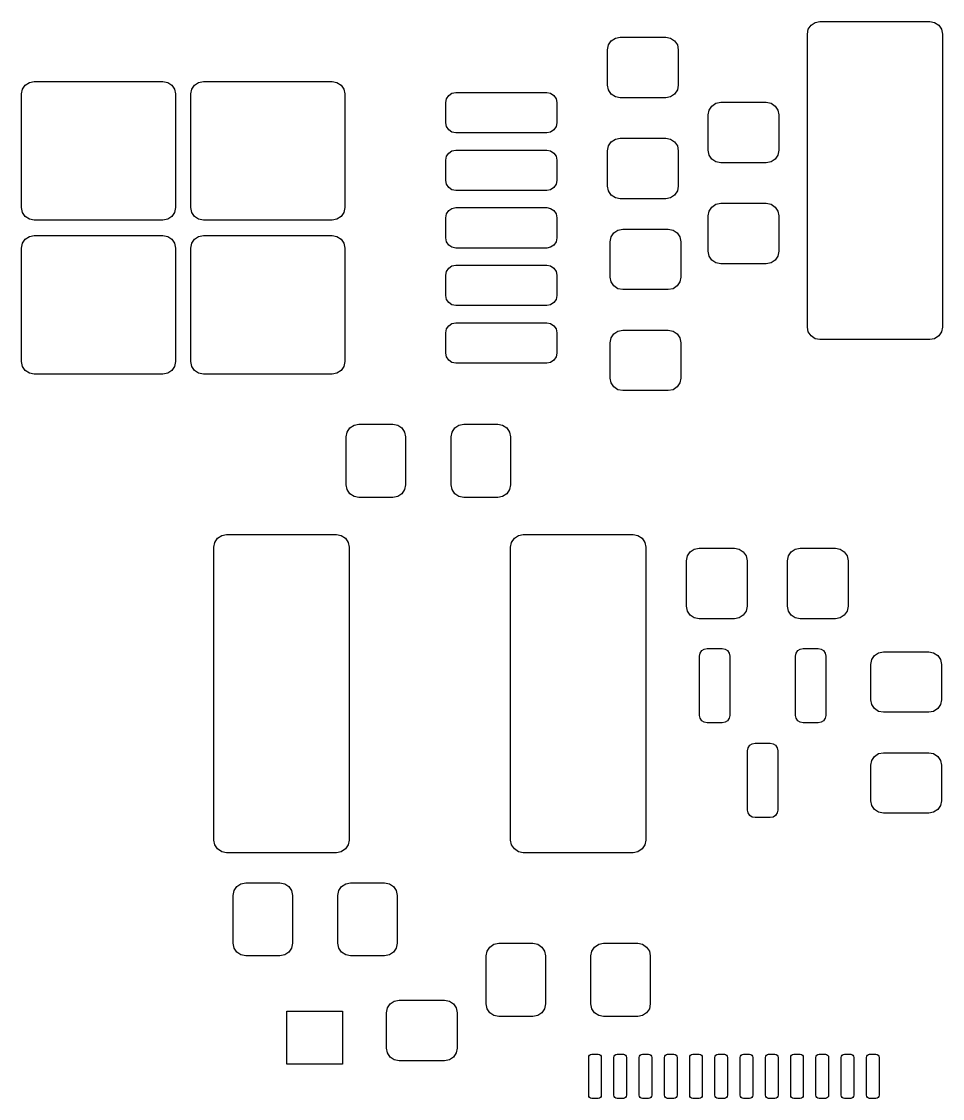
# Model space of a CAD drawing. Extents: x 124.2 to 163.5, y -118.2 to -41.5.
# Drawn here: x 124.77 to 143.01, y -62.87 to -41.54 of the extents above; entities that cross this region are included whole.
import ezdxf

# ---------------------------------------------------------------- set-up
doc = ezdxf.new("R2010")
doc.units = 0
doc.layers.add('BLACK', color=7, linetype='CONTINUOUS')

msp = doc.modelspace()

# ---------------------------------------------------------------- linework, layer by layer
at = {"layer": 'BLACK', "linetype": 'CONTINUOUS'}
for p, q in [((140.408223, -41.613223), (140.489329, -41.55903)), ((140.489329, -41.55903), (140.585, -41.54)), ((140.585, -41.54), (142.76, -41.54)), ((142.76, -41.54), (142.855671, -41.55903)), ((142.855671, -41.55903), (142.936777, -41.613223)), ((140.335, -41.79), (140.35403, -41.694329)), ((140.335, -47.59), (140.335, -41.79)), ((140.35403, -41.694329), (140.408223, -41.613223)), ((142.936777, -41.613223), (142.99097, -41.694329)), ((142.99097, -41.694329), (143.01, -41.79)), ((143.01, -41.79), (143.01, -47.59)), ((136.38, -42.1), (136.39903, -42.004329)), ((136.39903, -42.004329), (136.453223, -41.923223)), ((136.453223, -41.923223), (136.534329, -41.86903)), ((136.534329, -41.86903), (136.63, -41.85)), ((136.63, -41.85), (137.53, -41.85)), ((137.53, -41.85), (137.625671, -41.86903)), ((137.625671, -41.86903), (137.706777, -41.923223)), ((137.706777, -41.923223), (137.76097, -42.004329)), ((137.76097, -42.004329), (137.78, -42.1)), ((136.38, -42.8), (136.38, -42.1)), ((137.78, -42.1), (137.78, -42.8)), ((124.79403, -42.879329), (124.848223, -42.798223)), ((124.848223, -42.798223), (124.929329, -42.74403)), ((124.929329, -42.74403), (125.025, -42.725)), ((125.025, -42.725), (127.575, -42.725)), ((127.575, -42.725), (127.670671, -42.74403)), ((127.670671, -42.74403), (127.751777, -42.798223)), ((127.751777, -42.798223), (127.80597, -42.879329)), ((128.14403, -42.879329), (128.198223, -42.798223)), ((128.198223, -42.798223), (128.279329, -42.74403)), ((128.279329, -42.74403), (128.375, -42.725)), ((128.375, -42.725), (130.925, -42.725)), ((130.925, -42.725), (131.020671, -42.74403)), ((131.020671, -42.74403), (131.101777, -42.798223)), ((131.101777, -42.798223), (131.15597, -42.879329)), ((136.39903, -42.895671), (136.38, -42.8)), ((137.78, -42.8), (137.76097, -42.895671)), ((124.775, -42.975), (124.79403, -42.879329)), ((124.775, -45.225), (124.775, -42.975)), ((127.80597, -42.879329), (127.825, -42.975)), ((127.825, -42.975), (127.825, -45.225)), ((128.125, -42.975), (128.14403, -42.879329)), ((128.125, -45.225), (128.125, -42.975)), ((131.15597, -42.879329), (131.175, -42.975)), ((131.175, -42.975), (131.175, -45.225)), ((133.175, -43.145), (133.190224, -43.068463)), ((133.190224, -43.068463), (133.233579, -43.003579)), ((133.233579, -43.003579), (133.298463, -42.960224)), ((133.298463, -42.960224), (133.375, -42.945)), ((133.375, -42.945), (135.175, -42.945)), ((135.175, -42.945), (135.251537, -42.960224)), ((135.251537, -42.960224), (135.316421, -43.003579)), ((135.316421, -43.003579), (135.359776, -43.068463)), ((135.359776, -43.068463), (135.375, -43.145)), ((136.453223, -42.976777), (136.39903, -42.895671)), ((136.534329, -43.03097), (136.453223, -42.976777)), ((136.63, -43.05), (136.534329, -43.03097)), ((137.53, -43.05), (136.63, -43.05)), ((137.625671, -43.03097), (137.53, -43.05)), ((137.706777, -42.976777), (137.625671, -43.03097)), ((137.76097, -42.895671), (137.706777, -42.976777)), ((133.175, -43.545), (133.175, -43.145)), ((135.375, -43.145), (135.375, -43.545)), ((138.37, -43.39), (138.38903, -43.294329)), ((138.38903, -43.294329), (138.443223, -43.213223)), ((138.443223, -43.213223), (138.524329, -43.15903)), ((138.524329, -43.15903), (138.62, -43.14)), ((138.62, -43.14), (139.52, -43.14)), ((139.52, -43.14), (139.615671, -43.15903)), ((139.615671, -43.15903), (139.696777, -43.213223)), ((139.696777, -43.213223), (139.75097, -43.294329)), ((139.75097, -43.294329), (139.77, -43.39)), ((138.37, -44.09), (138.37, -43.39)), ((139.77, -43.39), (139.77, -44.09)), ((133.190224, -43.621537), (133.175, -43.545)), ((133.233579, -43.686421), (133.190224, -43.621537)), ((133.298463, -43.729776), (133.233579, -43.686421)), ((135.316421, -43.686421), (135.251537, -43.729776)), ((135.359776, -43.621537), (135.316421, -43.686421)), ((135.375, -43.545), (135.359776, -43.621537)), ((133.375, -43.745), (133.298463, -43.729776)), ((135.175, -43.745), (133.375, -43.745)), ((135.251537, -43.729776), (135.175, -43.745)), ((136.39903, -44.004329), (136.453223, -43.923223)), ((136.453223, -43.923223), (136.534329, -43.86903)), ((136.534329, -43.86903), (136.63, -43.85)), ((136.63, -43.85), (137.53, -43.85)), ((137.53, -43.85), (137.625671, -43.86903)), ((137.625671, -43.86903), (137.706777, -43.923223)), ((137.706777, -43.923223), (137.76097, -44.004329)), ((133.190224, -44.208463), (133.233579, -44.143579)), ((133.233579, -44.143579), (133.298463, -44.100224)), ((133.298463, -44.100224), (133.375, -44.085)), ((133.375, -44.085), (135.175, -44.085)), ((135.175, -44.085), (135.251537, -44.100224)), ((135.251537, -44.100224), (135.316421, -44.143579)), ((135.316421, -44.143579), (135.359776, -44.208463)), ((136.38, -44.1), (136.39903, -44.004329)), ((136.38, -44.8), (136.38, -44.1)), ((137.76097, -44.004329), (137.78, -44.1)), ((137.78, -44.1), (137.78, -44.8)), ((138.38903, -44.185671), (138.37, -44.09)), ((139.77, -44.09), (139.75097, -44.185671)), ((133.175, -44.285), (133.190224, -44.208463)), ((133.175, -44.685), (133.175, -44.285)), ((135.359776, -44.208463), (135.375, -44.285)), ((135.375, -44.285), (135.375, -44.685)), ((138.443223, -44.266777), (138.38903, -44.185671)), ((138.524329, -44.32097), (138.443223, -44.266777)), ((138.62, -44.34), (138.524329, -44.32097)), ((139.52, -44.34), (138.62, -44.34)), ((139.615671, -44.32097), (139.52, -44.34)), ((139.696777, -44.266777), (139.615671, -44.32097)), ((139.75097, -44.185671), (139.696777, -44.266777)), ((133.190224, -44.761537), (133.175, -44.685)), ((133.233579, -44.826421), (133.190224, -44.761537)), ((135.359776, -44.761537), (135.316421, -44.826421)), ((135.375, -44.685), (135.359776, -44.761537)), ((133.298463, -44.869776), (133.233579, -44.826421)), ((133.375, -44.885), (133.298463, -44.869776)), ((135.175, -44.885), (133.375, -44.885)), ((135.251537, -44.869776), (135.175, -44.885)), ((135.316421, -44.826421), (135.251537, -44.869776)), ((136.39903, -44.895671), (136.38, -44.8)), ((136.453223, -44.976777), (136.39903, -44.895671)), ((136.534329, -45.03097), (136.453223, -44.976777)), ((137.706777, -44.976777), (137.625671, -45.03097)), ((137.76097, -44.895671), (137.706777, -44.976777)), ((137.78, -44.8), (137.76097, -44.895671)), ((136.63, -45.05), (136.534329, -45.03097)), ((137.53, -45.05), (136.63, -45.05)), ((137.625671, -45.03097), (137.53, -45.05)), ((138.38903, -45.294329), (138.443223, -45.213223)), ((138.443223, -45.213223), (138.524329, -45.15903)), ((138.524329, -45.15903), (138.62, -45.14)), ((138.62, -45.14), (139.52, -45.14)), ((139.52, -45.14), (139.615671, -45.15903)), ((139.615671, -45.15903), (139.696777, -45.213223)), ((139.696777, -45.213223), (139.75097, -45.294329)), ((124.79403, -45.320671), (124.775, -45.225)), ((124.848223, -45.401777), (124.79403, -45.320671)), ((124.929329, -45.45597), (124.848223, -45.401777)), ((127.751777, -45.401777), (127.670671, -45.45597)), ((127.80597, -45.320671), (127.751777, -45.401777)), ((127.825, -45.225), (127.80597, -45.320671)), ((128.14403, -45.320671), (128.125, -45.225)), ((128.198223, -45.401777), (128.14403, -45.320671)), ((128.279329, -45.45597), (128.198223, -45.401777)), ((131.101777, -45.401777), (131.020671, -45.45597)), ((131.15597, -45.320671), (131.101777, -45.401777)), ((131.175, -45.225), (131.15597, -45.320671)), ((133.175, -45.425), (133.190224, -45.348463)), ((133.175, -45.825), (133.175, -45.425)), ((133.190224, -45.348463), (133.233579, -45.283579)), ((133.233579, -45.283579), (133.298463, -45.240224)), ((133.298463, -45.240224), (133.375, -45.225)), ((133.375, -45.225), (135.175, -45.225)), ((135.175, -45.225), (135.251537, -45.240224)), ((135.251537, -45.240224), (135.316421, -45.283579)), ((135.316421, -45.283579), (135.359776, -45.348463)), ((135.359776, -45.348463), (135.375, -45.425)), ((135.375, -45.425), (135.375, -45.825)), ((138.37, -45.39), (138.38903, -45.294329)), ((138.37, -46.09), (138.37, -45.39)), ((139.75097, -45.294329), (139.77, -45.39)), ((139.77, -45.39), (139.77, -46.09)), ((125.025, -45.475), (124.929329, -45.45597)), ((127.575, -45.475), (125.025, -45.475)), ((127.670671, -45.45597), (127.575, -45.475)), ((128.375, -45.475), (128.279329, -45.45597)), ((130.925, -45.475), (128.375, -45.475)), ((131.020671, -45.45597), (130.925, -45.475)), ((124.79403, -45.929329), (124.848223, -45.848223)), ((124.848223, -45.848223), (124.929329, -45.79403)), ((124.929329, -45.79403), (125.025, -45.775)), ((125.025, -45.775), (127.575, -45.775)), ((127.575, -45.775), (127.670671, -45.79403)), ((127.670671, -45.79403), (127.751777, -45.848223)), ((127.751777, -45.848223), (127.80597, -45.929329)), ((128.14403, -45.929329), (128.198223, -45.848223)), ((128.198223, -45.848223), (128.279329, -45.79403)), ((128.279329, -45.79403), (128.375, -45.775)), ((128.375, -45.775), (130.925, -45.775)), ((130.925, -45.775), (131.020671, -45.79403)), ((131.020671, -45.79403), (131.101777, -45.848223)), ((131.101777, -45.848223), (131.15597, -45.929329)), ((133.190224, -45.901537), (133.175, -45.825)), ((135.375, -45.825), (135.359776, -45.901537)), ((136.43, -45.9), (136.44903, -45.804329)), ((136.44903, -45.804329), (136.503223, -45.723223)), ((136.503223, -45.723223), (136.584329, -45.66903)), ((136.584329, -45.66903), (136.68, -45.65)), ((136.68, -45.65), (137.58, -45.65)), ((137.58, -45.65), (137.675671, -45.66903)), ((137.675671, -45.66903), (137.756777, -45.723223)), ((137.756777, -45.723223), (137.81097, -45.804329)), ((137.81097, -45.804329), (137.83, -45.9)), ((124.775, -46.025), (124.79403, -45.929329)), ((124.775, -48.275), (124.775, -46.025)), ((127.80597, -45.929329), (127.825, -46.025)), ((127.825, -46.025), (127.825, -48.275)), ((128.125, -46.025), (128.14403, -45.929329)), ((128.125, -48.275), (128.125, -46.025)), ((131.15597, -45.929329), (131.175, -46.025)), ((131.175, -46.025), (131.175, -48.275)), ((133.233579, -45.966421), (133.190224, -45.901537)), ((133.298463, -46.009776), (133.233579, -45.966421)), ((133.375, -46.025), (133.298463, -46.009776)), ((135.175, -46.025), (133.375, -46.025)), ((135.251537, -46.009776), (135.175, -46.025)), ((135.316421, -45.966421), (135.251537, -46.009776)), ((135.359776, -45.901537), (135.316421, -45.966421)), ((136.43, -46.6), (136.43, -45.9)), ((137.83, -45.9), (137.83, -46.6)), ((138.38903, -46.185671), (138.37, -46.09)), ((138.443223, -46.266777), (138.38903, -46.185671)), ((138.524329, -46.32097), (138.443223, -46.266777)), ((139.696777, -46.266777), (139.615671, -46.32097)), ((139.75097, -46.185671), (139.696777, -46.266777)), ((139.77, -46.09), (139.75097, -46.185671)), ((133.175, -46.565), (133.190224, -46.488463)), ((133.190224, -46.488463), (133.233579, -46.423579)), ((133.233579, -46.423579), (133.298463, -46.380224)), ((133.298463, -46.380224), (133.375, -46.365)), ((133.375, -46.365), (135.175, -46.365)), ((135.175, -46.365), (135.251537, -46.380224)), ((135.251537, -46.380224), (135.316421, -46.423579)), ((135.316421, -46.423579), (135.359776, -46.488463)), ((135.359776, -46.488463), (135.375, -46.565)), ((138.62, -46.34), (138.524329, -46.32097)), ((139.52, -46.34), (138.62, -46.34)), ((139.615671, -46.32097), (139.52, -46.34)), ((133.175, -46.965), (133.175, -46.565)), ((135.375, -46.565), (135.375, -46.965)), ((136.44903, -46.695671), (136.43, -46.6)), ((136.503223, -46.776777), (136.44903, -46.695671)), ((137.81097, -46.695671), (137.756777, -46.776777)), ((137.83, -46.6), (137.81097, -46.695671)), ((136.584329, -46.83097), (136.503223, -46.776777)), ((136.68, -46.85), (136.584329, -46.83097)), ((137.58, -46.85), (136.68, -46.85)), ((137.675671, -46.83097), (137.58, -46.85)), ((137.756777, -46.776777), (137.675671, -46.83097)), ((133.190224, -47.041537), (133.175, -46.965)), ((133.233579, -47.106421), (133.190224, -47.041537)), ((133.298463, -47.149776), (133.233579, -47.106421)), ((135.316421, -47.106421), (135.251537, -47.149776)), ((135.359776, -47.041537), (135.316421, -47.106421)), ((135.375, -46.965), (135.359776, -47.041537)), ((133.375, -47.165), (133.298463, -47.149776)), ((135.175, -47.165), (133.375, -47.165)), ((135.251537, -47.149776), (135.175, -47.165)), ((133.233579, -47.563579), (133.298463, -47.520224)), ((133.298463, -47.520224), (133.375, -47.505)), ((133.375, -47.505), (135.175, -47.505)), ((135.175, -47.505), (135.251537, -47.520224)), ((135.251537, -47.520224), (135.316421, -47.563579)), ((133.175, -47.705), (133.190224, -47.628463)), ((133.175, -48.105), (133.175, -47.705)), ((133.190224, -47.628463), (133.233579, -47.563579)), ((135.316421, -47.563579), (135.359776, -47.628463)), ((135.359776, -47.628463), (135.375, -47.705)), ((135.375, -47.705), (135.375, -48.105)), ((136.44903, -47.804329), (136.503223, -47.723223)), ((136.503223, -47.723223), (136.584329, -47.66903)), ((136.584329, -47.66903), (136.68, -47.65)), ((136.68, -47.65), (137.58, -47.65)), ((137.58, -47.65), (137.675671, -47.66903)), ((137.675671, -47.66903), (137.756777, -47.723223)), ((137.756777, -47.723223), (137.81097, -47.804329)), ((140.35403, -47.685671), (140.335, -47.59)), ((140.408223, -47.766777), (140.35403, -47.685671)), ((140.489329, -47.82097), (140.408223, -47.766777)), ((142.936777, -47.766777), (142.855671, -47.82097)), ((142.99097, -47.685671), (142.936777, -47.766777)), ((143.01, -47.59), (142.99097, -47.685671)), ((136.43, -47.9), (136.44903, -47.804329)), ((136.43, -48.6), (136.43, -47.9)), ((137.81097, -47.804329), (137.83, -47.9)), ((137.83, -47.9), (137.83, -48.6)), ((140.585, -47.84), (140.489329, -47.82097)), ((142.76, -47.84), (140.585, -47.84)), ((142.855671, -47.82097), (142.76, -47.84)), ((133.190224, -48.181537), (133.175, -48.105)), ((133.233579, -48.246421), (133.190224, -48.181537)), ((135.359776, -48.181537), (135.316421, -48.246421)), ((135.375, -48.105), (135.359776, -48.181537)), ((124.79403, -48.370671), (124.775, -48.275)), ((124.848223, -48.451777), (124.79403, -48.370671)), ((127.80597, -48.370671), (127.751777, -48.451777)), ((127.825, -48.275), (127.80597, -48.370671)), ((128.14403, -48.370671), (128.125, -48.275)), ((128.198223, -48.451777), (128.14403, -48.370671)), ((131.15597, -48.370671), (131.101777, -48.451777)), ((131.175, -48.275), (131.15597, -48.370671)), ((133.298463, -48.289776), (133.233579, -48.246421)), ((133.375, -48.305), (133.298463, -48.289776)), ((135.175, -48.305), (133.375, -48.305)), ((135.251537, -48.289776), (135.175, -48.305)), ((135.316421, -48.246421), (135.251537, -48.289776)), ((124.929329, -48.50597), (124.848223, -48.451777)), ((125.025, -48.525), (124.929329, -48.50597)), ((127.575, -48.525), (125.025, -48.525)), ((127.670671, -48.50597), (127.575, -48.525)), ((127.751777, -48.451777), (127.670671, -48.50597)), ((128.279329, -48.50597), (128.198223, -48.451777)), ((128.375, -48.525), (128.279329, -48.50597)), ((130.925, -48.525), (128.375, -48.525)), ((131.020671, -48.50597), (130.925, -48.525)), ((131.101777, -48.451777), (131.020671, -48.50597)), ((136.44903, -48.695671), (136.43, -48.6)), ((137.83, -48.6), (137.81097, -48.695671)), ((136.503223, -48.776777), (136.44903, -48.695671)), ((136.584329, -48.83097), (136.503223, -48.776777)), ((136.68, -48.85), (136.584329, -48.83097)), ((137.675671, -48.83097), (137.58, -48.85)), ((137.756777, -48.776777), (137.675671, -48.83097)), ((137.81097, -48.695671), (137.756777, -48.776777)), ((137.58, -48.85), (136.68, -48.85)), ((131.205, -49.765), (131.22403, -49.669329)), ((131.22403, -49.669329), (131.278223, -49.588223)), ((131.278223, -49.588223), (131.359329, -49.53403)), ((131.359329, -49.53403), (131.455, -49.515)), ((131.455, -49.515), (132.13, -49.515)), ((132.13, -49.515), (132.225671, -49.53403)), ((132.225671, -49.53403), (132.306777, -49.588223)), ((132.306777, -49.588223), (132.36097, -49.669329)), ((132.36097, -49.669329), (132.38, -49.765)), ((133.28, -49.765), (133.29903, -49.669329)), ((133.29903, -49.669329), (133.353223, -49.588223)), ((133.353223, -49.588223), (133.434329, -49.53403)), ((133.434329, -49.53403), (133.53, -49.515)), ((133.53, -49.515), (134.205, -49.515)), ((134.205, -49.515), (134.300671, -49.53403)), ((134.300671, -49.53403), (134.381777, -49.588223)), ((134.381777, -49.588223), (134.43597, -49.669329)), ((134.43597, -49.669329), (134.455, -49.765)), ((131.205, -50.715), (131.205, -49.765)), ((132.38, -49.765), (132.38, -50.715)), ((133.28, -50.715), (133.28, -49.765)), ((134.455, -49.765), (134.455, -50.715)), ((131.22403, -50.810671), (131.205, -50.715)), ((132.38, -50.715), (132.36097, -50.810671)), ((133.29903, -50.810671), (133.28, -50.715)), ((134.455, -50.715), (134.43597, -50.810671)), ((131.278223, -50.891777), (131.22403, -50.810671)), ((131.359329, -50.94597), (131.278223, -50.891777)), ((131.455, -50.965), (131.359329, -50.94597)), ((132.13, -50.965), (131.455, -50.965)), ((132.225671, -50.94597), (132.13, -50.965)), ((132.306777, -50.891777), (132.225671, -50.94597)), ((132.36097, -50.810671), (132.306777, -50.891777)), ((133.353223, -50.891777), (133.29903, -50.810671)), ((133.434329, -50.94597), (133.353223, -50.891777)), ((133.53, -50.965), (133.434329, -50.94597)), ((134.205, -50.965), (133.53, -50.965)), ((134.300671, -50.94597), (134.205, -50.965)), ((134.381777, -50.891777), (134.300671, -50.94597)), ((134.43597, -50.810671), (134.381777, -50.891777)), ((128.60403, -51.854329), (128.658223, -51.773223)), ((128.658223, -51.773223), (128.739329, -51.71903)), ((128.739329, -51.71903), (128.835, -51.7)), ((128.835, -51.7), (131.01, -51.7)), ((131.01, -51.7), (131.105671, -51.71903)), ((131.105671, -51.71903), (131.186777, -51.773223)), ((131.186777, -51.773223), (131.24097, -51.854329)), ((134.47903, -51.854329), (134.533223, -51.773223)), ((134.533223, -51.773223), (134.614329, -51.71903)), ((134.614329, -51.71903), (134.71, -51.7)), ((134.71, -51.7), (136.885, -51.7)), ((136.885, -51.7), (136.980671, -51.71903)), ((136.980671, -51.71903), (137.061777, -51.773223)), ((137.061777, -51.773223), (137.11597, -51.854329)), ((128.585, -51.95), (128.60403, -51.854329)), ((128.585, -57.75), (128.585, -51.95)), ((131.24097, -51.854329), (131.26, -51.95)), ((131.26, -51.95), (131.26, -57.75)), ((134.46, -51.95), (134.47903, -51.854329)), ((134.46, -57.75), (134.46, -51.95)), ((137.11597, -51.854329), (137.135, -51.95)), ((137.135, -51.95), (137.135, -57.75)), ((138.013223, -52.043223), (138.094329, -51.98903)), ((138.094329, -51.98903), (138.19, -51.97)), ((138.19, -51.97), (138.89, -51.97)), ((138.89, -51.97), (138.985671, -51.98903)), ((138.985671, -51.98903), (139.066777, -52.043223)), ((140.013223, -52.043223), (140.094329, -51.98903)), ((140.094329, -51.98903), (140.19, -51.97)), ((140.19, -51.97), (140.89, -51.97)), ((140.89, -51.97), (140.985671, -51.98903)), ((140.985671, -51.98903), (141.066777, -52.043223)), ((137.94, -52.22), (137.95903, -52.124329)), ((137.94, -53.12), (137.94, -52.22)), ((137.95903, -52.124329), (138.013223, -52.043223)), ((139.066777, -52.043223), (139.12097, -52.124329)), ((139.12097, -52.124329), (139.14, -52.22)), ((139.14, -52.22), (139.14, -53.12)), ((139.94, -52.22), (139.95903, -52.124329)), ((139.94, -53.12), (139.94, -52.22)), ((139.95903, -52.124329), (140.013223, -52.043223)), ((141.066777, -52.043223), (141.12097, -52.124329)), ((141.12097, -52.124329), (141.14, -52.22)), ((141.14, -52.22), (141.14, -53.12)), ((137.95903, -53.215671), (137.94, -53.12)), ((138.013223, -53.296777), (137.95903, -53.215671)), ((138.094329, -53.35097), (138.013223, -53.296777)), ((139.066777, -53.296777), (138.985671, -53.35097)), ((139.12097, -53.215671), (139.066777, -53.296777)), ((139.14, -53.12), (139.12097, -53.215671)), ((139.95903, -53.215671), (139.94, -53.12)), ((140.013223, -53.296777), (139.95903, -53.215671)), ((140.094329, -53.35097), (140.013223, -53.296777)), ((141.066777, -53.296777), (140.985671, -53.35097)), ((141.12097, -53.215671), (141.066777, -53.296777)), ((141.14, -53.12), (141.12097, -53.215671)), ((138.19, -53.37), (138.094329, -53.35097)), ((138.89, -53.37), (138.19, -53.37)), ((138.985671, -53.35097), (138.89, -53.37)), ((140.19, -53.37), (140.094329, -53.35097)), ((140.89, -53.37), (140.19, -53.37)), ((140.985671, -53.35097), (140.89, -53.37)), ((138.292597, -53.966418), (138.35, -53.955)), ((138.35, -53.955), (138.65, -53.955)), ((138.65, -53.955), (138.707403, -53.966418)), ((140.192597, -53.966418), (140.25, -53.955)), ((140.25, -53.955), (140.55, -53.955)), ((140.55, -53.955), (140.607403, -53.966418)), ((138.2, -54.105), (138.211418, -54.047597)), ((138.2, -55.28), (138.2, -54.105)), ((138.211418, -54.047597), (138.243934, -53.998934)), ((138.243934, -53.998934), (138.292597, -53.966418)), ((138.707403, -53.966418), (138.756066, -53.998934)), ((138.756066, -53.998934), (138.788582, -54.047597)), ((138.788582, -54.047597), (138.8, -54.105)), ((138.8, -54.105), (138.8, -55.28)), ((140.1, -54.105), (140.111418, -54.047597)), ((140.1, -55.28), (140.1, -54.105)), ((140.111418, -54.047597), (140.143934, -53.998934)), ((140.143934, -53.998934), (140.192597, -53.966418)), ((140.607403, -53.966418), (140.656066, -53.998934)), ((140.656066, -53.998934), (140.688582, -54.047597)), ((140.688582, -54.047597), (140.7, -54.105)), ((140.7, -54.105), (140.7, -55.28)), ((141.60903, -54.174329), (141.663223, -54.093223)), ((141.663223, -54.093223), (141.744329, -54.03903)), ((141.744329, -54.03903), (141.84, -54.02)), ((141.84, -54.02), (142.74, -54.02)), ((142.74, -54.02), (142.835671, -54.03903)), ((142.835671, -54.03903), (142.916777, -54.093223)), ((142.916777, -54.093223), (142.97097, -54.174329)), ((141.59, -54.27), (141.60903, -54.174329)), ((141.59, -54.97), (141.59, -54.27)), ((142.97097, -54.174329), (142.99, -54.27)), ((142.99, -54.27), (142.99, -54.97)), ((141.60903, -55.065671), (141.59, -54.97)), ((142.99, -54.97), (142.97097, -55.065671)), ((141.663223, -55.146777), (141.60903, -55.065671)), ((141.744329, -55.20097), (141.663223, -55.146777)), ((141.84, -55.22), (141.744329, -55.20097)), ((142.74, -55.22), (141.84, -55.22)), ((142.835671, -55.20097), (142.74, -55.22)), ((142.916777, -55.146777), (142.835671, -55.20097)), ((142.97097, -55.065671), (142.916777, -55.146777)), ((138.211418, -55.337403), (138.2, -55.28)), ((138.243934, -55.386066), (138.211418, -55.337403)), ((138.292597, -55.418582), (138.243934, -55.386066)), ((138.35, -55.43), (138.292597, -55.418582)), ((138.65, -55.43), (138.35, -55.43)), ((138.707403, -55.418582), (138.65, -55.43)), ((138.756066, -55.386066), (138.707403, -55.418582)), ((138.788582, -55.337403), (138.756066, -55.386066)), ((138.8, -55.28), (138.788582, -55.337403)), ((140.111418, -55.337403), (140.1, -55.28)), ((140.143934, -55.386066), (140.111418, -55.337403)), ((140.192597, -55.418582), (140.143934, -55.386066)), ((140.25, -55.43), (140.192597, -55.418582)), ((140.55, -55.43), (140.25, -55.43)), ((140.607403, -55.418582), (140.55, -55.43)), ((140.656066, -55.386066), (140.607403, -55.418582)), ((140.688582, -55.337403), (140.656066, -55.386066)), ((140.7, -55.28), (140.688582, -55.337403)), ((139.161418, -55.922597), (139.193934, -55.873934)), ((139.193934, -55.873934), (139.242597, -55.841418)), ((139.242597, -55.841418), (139.3, -55.83)), ((139.3, -55.83), (139.6, -55.83)), ((139.6, -55.83), (139.657403, -55.841418)), ((139.657403, -55.841418), (139.706066, -55.873934)), ((139.706066, -55.873934), (139.738582, -55.922597)), ((139.15, -55.98), (139.161418, -55.922597)), ((139.15, -57.155), (139.15, -55.98)), ((139.738582, -55.922597), (139.75, -55.98)), ((139.75, -55.98), (139.75, -57.155)), ((141.663223, -56.093223), (141.744329, -56.03903)), ((141.744329, -56.03903), (141.84, -56.02)), ((141.84, -56.02), (142.74, -56.02)), ((142.74, -56.02), (142.835671, -56.03903)), ((142.835671, -56.03903), (142.916777, -56.093223)), ((141.59, -56.27), (141.60903, -56.174329)), ((141.59, -56.97), (141.59, -56.27)), ((141.60903, -56.174329), (141.663223, -56.093223)), ((142.916777, -56.093223), (142.97097, -56.174329)), ((142.97097, -56.174329), (142.99, -56.27)), ((142.99, -56.27), (142.99, -56.97)), ((139.161418, -57.212403), (139.15, -57.155)), ((139.75, -57.155), (139.738582, -57.212403)), ((141.60903, -57.065671), (141.59, -56.97)), ((141.663223, -57.146777), (141.60903, -57.065671)), ((141.744329, -57.20097), (141.663223, -57.146777)), ((142.916777, -57.146777), (142.835671, -57.20097)), ((142.97097, -57.065671), (142.916777, -57.146777)), ((142.99, -56.97), (142.97097, -57.065671)), ((139.193934, -57.261066), (139.161418, -57.212403)), ((139.242597, -57.293582), (139.193934, -57.261066)), ((139.3, -57.305), (139.242597, -57.293582)), ((139.6, -57.305), (139.3, -57.305)), ((139.657403, -57.293582), (139.6, -57.305)), ((139.706066, -57.261066), (139.657403, -57.293582)), ((139.738582, -57.212403), (139.706066, -57.261066)), ((141.84, -57.22), (141.744329, -57.20097)), ((142.74, -57.22), (141.84, -57.22)), ((142.835671, -57.20097), (142.74, -57.22)), ((128.60403, -57.845671), (128.585, -57.75)), ((131.26, -57.75), (131.24097, -57.845671)), ((134.47903, -57.845671), (134.46, -57.75)), ((137.135, -57.75), (137.11597, -57.845671)), ((128.658223, -57.926777), (128.60403, -57.845671)), ((128.739329, -57.98097), (128.658223, -57.926777)), ((128.835, -58), (128.739329, -57.98097)), ((131.01, -58), (128.835, -58)), ((131.105671, -57.98097), (131.01, -58)), ((131.186777, -57.926777), (131.105671, -57.98097)), ((131.24097, -57.845671), (131.186777, -57.926777)), ((134.533223, -57.926777), (134.47903, -57.845671)), ((134.614329, -57.98097), (134.533223, -57.926777)), ((134.71, -58), (134.614329, -57.98097)), ((136.885, -58), (134.71, -58)), ((136.980671, -57.98097), (136.885, -58)), ((137.061777, -57.926777), (136.980671, -57.98097)), ((137.11597, -57.845671), (137.061777, -57.926777)), ((129.038223, -58.668223), (129.119329, -58.61403)), ((129.119329, -58.61403), (129.215, -58.595)), ((129.215, -58.595), (129.89, -58.595)), ((129.89, -58.595), (129.985671, -58.61403)), ((129.985671, -58.61403), (130.066777, -58.668223)), ((131.113223, -58.668223), (131.194329, -58.61403)), ((131.194329, -58.61403), (131.29, -58.595)), ((131.29, -58.595), (131.965, -58.595)), ((131.965, -58.595), (132.060671, -58.61403)), ((132.060671, -58.61403), (132.141777, -58.668223)), ((128.965, -58.845), (128.98403, -58.749329)), ((128.965, -59.795), (128.965, -58.845)), ((128.98403, -58.749329), (129.038223, -58.668223)), ((130.066777, -58.668223), (130.12097, -58.749329)), ((130.12097, -58.749329), (130.14, -58.845)), ((130.14, -58.845), (130.14, -59.795)), ((131.04, -58.845), (131.05903, -58.749329)), ((131.04, -59.795), (131.04, -58.845)), ((131.05903, -58.749329), (131.113223, -58.668223)), ((132.141777, -58.668223), (132.19597, -58.749329)), ((132.19597, -58.749329), (132.215, -58.845)), ((132.215, -58.845), (132.215, -59.795)), ((128.98403, -59.890671), (128.965, -59.795)), ((129.038223, -59.971777), (128.98403, -59.890671)), ((130.12097, -59.890671), (130.066777, -59.971777)), ((130.14, -59.795), (130.12097, -59.890671)), ((131.05903, -59.890671), (131.04, -59.795)), ((131.113223, -59.971777), (131.05903, -59.890671)), ((132.19597, -59.890671), (132.141777, -59.971777)), ((132.215, -59.795), (132.19597, -59.890671)), ((133.99403, -59.949329), (134.048223, -59.868223)), ((134.048223, -59.868223), (134.129329, -59.81403)), ((134.129329, -59.81403), (134.225, -59.795)), ((134.225, -59.795), (134.9, -59.795)), ((134.9, -59.795), (134.995671, -59.81403)), ((134.995671, -59.81403), (135.076777, -59.868223)), ((135.076777, -59.868223), (135.13097, -59.949329)), ((136.06903, -59.949329), (136.123223, -59.868223)), ((136.123223, -59.868223), (136.204329, -59.81403)), ((136.204329, -59.81403), (136.3, -59.795)), ((136.3, -59.795), (136.975, -59.795)), ((136.975, -59.795), (137.070671, -59.81403)), ((137.070671, -59.81403), (137.151777, -59.868223)), ((137.151777, -59.868223), (137.20597, -59.949329)), ((129.119329, -60.02597), (129.038223, -59.971777)), ((129.215, -60.045), (129.119329, -60.02597)), ((129.89, -60.045), (129.215, -60.045)), ((129.985671, -60.02597), (129.89, -60.045)), ((130.066777, -59.971777), (129.985671, -60.02597)), ((131.194329, -60.02597), (131.113223, -59.971777)), ((131.29, -60.045), (131.194329, -60.02597)), ((131.965, -60.045), (131.29, -60.045)), ((132.060671, -60.02597), (131.965, -60.045)), ((132.141777, -59.971777), (132.060671, -60.02597)), ((133.975, -60.045), (133.99403, -59.949329)), ((133.975, -60.995), (133.975, -60.045)), ((135.13097, -59.949329), (135.15, -60.045)), ((135.15, -60.045), (135.15, -60.995)), ((136.05, -60.045), (136.06903, -59.949329)), ((136.05, -60.995), (136.05, -60.045)), ((137.20597, -59.949329), (137.225, -60.045)), ((137.225, -60.045), (137.225, -60.995)), ((132.01903, -61.074329), (132.073223, -60.993223)), ((132.073223, -60.993223), (132.154329, -60.93903)), ((132.154329, -60.93903), (132.25, -60.92)), ((132.25, -60.92), (133.15, -60.92)), ((133.15, -60.92), (133.245671, -60.93903)), ((133.245671, -60.93903), (133.326777, -60.993223)), ((133.326777, -60.993223), (133.38097, -61.074329)), ((133.99403, -61.090671), (133.975, -60.995)), ((135.15, -60.995), (135.13097, -61.090671)), ((136.06903, -61.090671), (136.05, -60.995)), ((137.225, -60.995), (137.20597, -61.090671)), ((130.03, -62.19), (130.03, -61.14)), ((130.03, -61.14), (131.13, -61.14)), ((131.13, -61.14), (131.13, -62.19)), ((132, -61.17), (132.01903, -61.074329)), ((132, -61.87), (132, -61.17)), ((133.38097, -61.074329), (133.4, -61.17)), ((133.4, -61.17), (133.4, -61.87)), ((134.048223, -61.171777), (133.99403, -61.090671)), ((134.129329, -61.22597), (134.048223, -61.171777)), ((135.076777, -61.171777), (134.995671, -61.22597)), ((135.13097, -61.090671), (135.076777, -61.171777)), ((136.123223, -61.171777), (136.06903, -61.090671)), ((136.204329, -61.22597), (136.123223, -61.171777)), ((137.151777, -61.171777), (137.070671, -61.22597)), ((137.20597, -61.090671), (137.151777, -61.171777)), ((134.225, -61.245), (134.129329, -61.22597)), ((134.9, -61.245), (134.225, -61.245)), ((134.995671, -61.22597), (134.9, -61.245)), ((136.3, -61.245), (136.204329, -61.22597)), ((136.975, -61.245), (136.3, -61.245)), ((137.070671, -61.22597), (136.975, -61.245)), ((132.01903, -61.965671), (132, -61.87)), ((132.073223, -62.046777), (132.01903, -61.965671)), ((132.154329, -62.10097), (132.073223, -62.046777)), ((133.326777, -62.046777), (133.245671, -62.10097)), ((133.38097, -61.965671), (133.326777, -62.046777)), ((133.4, -61.87), (133.38097, -61.965671)), ((136.005, -62.055), (136.009758, -62.031082)), ((136.005, -62.805), (136.005, -62.055)), ((136.009758, -62.031082), (136.023306, -62.010806)), ((136.023306, -62.010806), (136.043582, -61.997258)), ((136.043582, -61.997258), (136.0675, -61.9925)), ((136.0675, -61.9925), (136.1925, -61.9925)), ((136.1925, -61.9925), (136.216418, -61.997258)), ((136.216418, -61.997258), (136.236694, -62.010806)), ((136.236694, -62.010806), (136.250242, -62.031082)), ((136.250242, -62.031082), (136.255, -62.055)), ((136.255, -62.055), (136.255, -62.805)), ((136.505, -62.055), (136.509758, -62.031082)), ((136.505, -62.805), (136.505, -62.055)), ((136.509758, -62.031082), (136.523306, -62.010806)), ((136.523306, -62.010806), (136.543582, -61.997258)), ((136.543582, -61.997258), (136.5675, -61.9925)), ((136.5675, -61.9925), (136.6925, -61.9925)), ((136.6925, -61.9925), (136.716418, -61.997258)), ((136.716418, -61.997258), (136.736694, -62.010806)), ((136.736694, -62.010806), (136.750242, -62.031082)), ((136.750242, -62.031082), (136.755, -62.055)), ((136.755, -62.055), (136.755, -62.805)), ((137.005, -62.055), (137.009758, -62.031082)), ((137.005, -62.805), (137.005, -62.055)), ((137.009758, -62.031082), (137.023306, -62.010806)), ((137.023306, -62.010806), (137.043582, -61.997258)), ((137.043582, -61.997258), (137.0675, -61.9925)), ((137.0675, -61.9925), (137.1925, -61.9925)), ((137.1925, -61.9925), (137.216418, -61.997258)), ((137.216418, -61.997258), (137.236694, -62.010806)), ((137.236694, -62.010806), (137.250242, -62.031082)), ((137.250242, -62.031082), (137.255, -62.055)), ((137.255, -62.055), (137.255, -62.805)), ((137.505, -62.055), (137.509758, -62.031082)), ((137.505, -62.805), (137.505, -62.055)), ((137.509758, -62.031082), (137.523306, -62.010806)), ((137.523306, -62.010806), (137.543582, -61.997258)), ((137.543582, -61.997258), (137.5675, -61.9925)), ((137.5675, -61.9925), (137.6925, -61.9925)), ((137.6925, -61.9925), (137.716418, -61.997258)), ((137.716418, -61.997258), (137.736694, -62.010806)), ((137.736694, -62.010806), (137.750242, -62.031082)), ((137.750242, -62.031082), (137.755, -62.055)), ((137.755, -62.055), (137.755, -62.805)), ((138.005, -62.055), (138.009758, -62.031082)), ((138.005, -62.805), (138.005, -62.055)), ((138.009758, -62.031082), (138.023306, -62.010806)), ((138.023306, -62.010806), (138.043582, -61.997258)), ((138.043582, -61.997258), (138.0675, -61.9925)), ((138.0675, -61.9925), (138.1925, -61.9925)), ((138.1925, -61.9925), (138.216418, -61.997258)), ((138.216418, -61.997258), (138.236694, -62.010806)), ((138.236694, -62.010806), (138.250242, -62.031082)), ((138.250242, -62.031082), (138.255, -62.055)), ((138.255, -62.055), (138.255, -62.805)), ((138.505, -62.055), (138.509758, -62.031082)), ((138.505, -62.805), (138.505, -62.055)), ((138.509758, -62.031082), (138.523306, -62.010806)), ((138.523306, -62.010806), (138.543582, -61.997258)), ((138.543582, -61.997258), (138.5675, -61.9925)), ((138.5675, -61.9925), (138.6925, -61.9925)), ((138.6925, -61.9925), (138.716418, -61.997258)), ((138.716418, -61.997258), (138.736694, -62.010806)), ((138.736694, -62.010806), (138.750242, -62.031082)), ((138.750242, -62.031082), (138.755, -62.055)), ((138.755, -62.055), (138.755, -62.805)), ((139.005, -62.055), (139.009758, -62.031082)), ((139.005, -62.805), (139.005, -62.055)), ((139.009758, -62.031082), (139.023306, -62.010806)), ((139.023306, -62.010806), (139.043582, -61.997258)), ((139.043582, -61.997258), (139.0675, -61.9925)), ((139.0675, -61.9925), (139.1925, -61.9925)), ((139.1925, -61.9925), (139.216418, -61.997258)), ((139.216418, -61.997258), (139.236694, -62.010806)), ((139.236694, -62.010806), (139.250242, -62.031082)), ((139.250242, -62.031082), (139.255, -62.055)), ((139.255, -62.055), (139.255, -62.805)), ((139.505, -62.055), (139.509758, -62.031082)), ((139.505, -62.805), (139.505, -62.055)), ((139.509758, -62.031082), (139.523306, -62.010806)), ((139.523306, -62.010806), (139.543582, -61.997258)), ((139.543582, -61.997258), (139.5675, -61.9925)), ((139.5675, -61.9925), (139.6925, -61.9925)), ((139.6925, -61.9925), (139.716418, -61.997258)), ((139.716418, -61.997258), (139.736694, -62.010806)), ((139.736694, -62.010806), (139.750242, -62.031082)), ((139.750242, -62.031082), (139.755, -62.055)), ((139.755, -62.055), (139.755, -62.805)), ((140.005, -62.055), (140.009758, -62.031082)), ((140.005, -62.805), (140.005, -62.055)), ((140.009758, -62.031082), (140.023306, -62.010806)), ((140.023306, -62.010806), (140.043582, -61.997258)), ((140.043582, -61.997258), (140.0675, -61.9925)), ((140.0675, -61.9925), (140.1925, -61.9925)), ((140.1925, -61.9925), (140.216418, -61.997258)), ((140.216418, -61.997258), (140.236694, -62.010806)), ((140.236694, -62.010806), (140.250242, -62.031082)), ((140.250242, -62.031082), (140.255, -62.055)), ((140.255, -62.055), (140.255, -62.805)), ((140.505, -62.055), (140.509758, -62.031082)), ((140.505, -62.805), (140.505, -62.055)), ((140.509758, -62.031082), (140.523306, -62.010806)), ((140.523306, -62.010806), (140.543582, -61.997258)), ((140.543582, -61.997258), (140.5675, -61.9925)), ((140.5675, -61.9925), (140.6925, -61.9925)), ((140.6925, -61.9925), (140.716418, -61.997258)), ((140.716418, -61.997258), (140.736694, -62.010806)), ((140.736694, -62.010806), (140.750242, -62.031082)), ((140.750242, -62.031082), (140.755, -62.055)), ((140.755, -62.055), (140.755, -62.805)), ((141.005, -62.055), (141.009758, -62.031082)), ((141.005, -62.805), (141.005, -62.055)), ((141.009758, -62.031082), (141.023306, -62.010806)), ((141.023306, -62.010806), (141.043582, -61.997258)), ((141.043582, -61.997258), (141.0675, -61.9925)), ((141.0675, -61.9925), (141.1925, -61.9925)), ((141.1925, -61.9925), (141.216418, -61.997258)), ((141.216418, -61.997258), (141.236694, -62.010806)), ((141.236694, -62.010806), (141.250242, -62.031082)), ((141.250242, -62.031082), (141.255, -62.055)), ((141.255, -62.055), (141.255, -62.805)), ((141.505, -62.055), (141.509758, -62.031082)), ((141.505, -62.805), (141.505, -62.055)), ((141.509758, -62.031082), (141.523306, -62.010806)), ((141.523306, -62.010806), (141.543582, -61.997258)), ((141.543582, -61.997258), (141.5675, -61.9925)), ((141.5675, -61.9925), (141.6925, -61.9925)), ((141.6925, -61.9925), (141.716418, -61.997258)), ((141.716418, -61.997258), (141.736694, -62.010806)), ((141.736694, -62.010806), (141.750242, -62.031082)), ((141.750242, -62.031082), (141.755, -62.055)), ((141.755, -62.055), (141.755, -62.805)), ((131.13, -62.19), (130.03, -62.19)), ((132.25, -62.12), (132.154329, -62.10097)), ((133.15, -62.12), (132.25, -62.12)), ((133.245671, -62.10097), (133.15, -62.12)), ((136.009758, -62.828918), (136.005, -62.805)), ((136.023306, -62.849194), (136.009758, -62.828918)), ((136.043582, -62.862742), (136.023306, -62.849194)), ((136.0675, -62.8675), (136.043582, -62.862742)), ((136.1925, -62.8675), (136.0675, -62.8675)), ((136.216418, -62.862742), (136.1925, -62.8675)), ((136.236694, -62.849194), (136.216418, -62.862742)), ((136.250242, -62.828918), (136.236694, -62.849194)), ((136.255, -62.805), (136.250242, -62.828918)), ((136.509758, -62.828918), (136.505, -62.805)), ((136.523306, -62.849194), (136.509758, -62.828918)), ((136.543582, -62.862742), (136.523306, -62.849194)), ((136.5675, -62.8675), (136.543582, -62.862742)), ((136.6925, -62.8675), (136.5675, -62.8675)), ((136.716418, -62.862742), (136.6925, -62.8675)), ((136.736694, -62.849194), (136.716418, -62.862742)), ((136.750242, -62.828918), (136.736694, -62.849194)), ((136.755, -62.805), (136.750242, -62.828918)), ((137.009758, -62.828918), (137.005, -62.805)), ((137.023306, -62.849194), (137.009758, -62.828918)), ((137.043582, -62.862742), (137.023306, -62.849194)), ((137.0675, -62.8675), (137.043582, -62.862742)), ((137.1925, -62.8675), (137.0675, -62.8675)), ((137.216418, -62.862742), (137.1925, -62.8675)), ((137.236694, -62.849194), (137.216418, -62.862742)), ((137.250242, -62.828918), (137.236694, -62.849194)), ((137.255, -62.805), (137.250242, -62.828918)), ((137.509758, -62.828918), (137.505, -62.805)), ((137.523306, -62.849194), (137.509758, -62.828918)), ((137.543582, -62.862742), (137.523306, -62.849194)), ((137.5675, -62.8675), (137.543582, -62.862742)), ((137.6925, -62.8675), (137.5675, -62.8675)), ((137.716418, -62.862742), (137.6925, -62.8675)), ((137.736694, -62.849194), (137.716418, -62.862742)), ((137.750242, -62.828918), (137.736694, -62.849194)), ((137.755, -62.805), (137.750242, -62.828918)), ((138.009758, -62.828918), (138.005, -62.805)), ((138.023306, -62.849194), (138.009758, -62.828918)), ((138.043582, -62.862742), (138.023306, -62.849194)), ((138.0675, -62.8675), (138.043582, -62.862742)), ((138.1925, -62.8675), (138.0675, -62.8675)), ((138.216418, -62.862742), (138.1925, -62.8675)), ((138.236694, -62.849194), (138.216418, -62.862742)), ((138.250242, -62.828918), (138.236694, -62.849194)), ((138.255, -62.805), (138.250242, -62.828918)), ((138.509758, -62.828918), (138.505, -62.805)), ((138.523306, -62.849194), (138.509758, -62.828918)), ((138.543582, -62.862742), (138.523306, -62.849194)), ((138.5675, -62.8675), (138.543582, -62.862742)), ((138.6925, -62.8675), (138.5675, -62.8675)), ((138.716418, -62.862742), (138.6925, -62.8675)), ((138.736694, -62.849194), (138.716418, -62.862742)), ((138.750242, -62.828918), (138.736694, -62.849194)), ((138.755, -62.805), (138.750242, -62.828918)), ((139.009758, -62.828918), (139.005, -62.805)), ((139.023306, -62.849194), (139.009758, -62.828918)), ((139.043582, -62.862742), (139.023306, -62.849194)), ((139.0675, -62.8675), (139.043582, -62.862742)), ((139.1925, -62.8675), (139.0675, -62.8675)), ((139.216418, -62.862742), (139.1925, -62.8675)), ((139.236694, -62.849194), (139.216418, -62.862742)), ((139.250242, -62.828918), (139.236694, -62.849194)), ((139.255, -62.805), (139.250242, -62.828918)), ((139.509758, -62.828918), (139.505, -62.805)), ((139.523306, -62.849194), (139.509758, -62.828918)), ((139.543582, -62.862742), (139.523306, -62.849194)), ((139.5675, -62.8675), (139.543582, -62.862742)), ((139.6925, -62.8675), (139.5675, -62.8675)), ((139.716418, -62.862742), (139.6925, -62.8675)), ((139.736694, -62.849194), (139.716418, -62.862742)), ((139.750242, -62.828918), (139.736694, -62.849194)), ((139.755, -62.805), (139.750242, -62.828918)), ((140.009758, -62.828918), (140.005, -62.805)), ((140.023306, -62.849194), (140.009758, -62.828918)), ((140.043582, -62.862742), (140.023306, -62.849194)), ((140.0675, -62.8675), (140.043582, -62.862742)), ((140.1925, -62.8675), (140.0675, -62.8675)), ((140.216418, -62.862742), (140.1925, -62.8675)), ((140.236694, -62.849194), (140.216418, -62.862742)), ((140.250242, -62.828918), (140.236694, -62.849194)), ((140.255, -62.805), (140.250242, -62.828918)), ((140.509758, -62.828918), (140.505, -62.805)), ((140.523306, -62.849194), (140.509758, -62.828918)), ((140.543582, -62.862742), (140.523306, -62.849194)), ((140.5675, -62.8675), (140.543582, -62.862742)), ((140.6925, -62.8675), (140.5675, -62.8675)), ((140.716418, -62.862742), (140.6925, -62.8675)), ((140.736694, -62.849194), (140.716418, -62.862742)), ((140.750242, -62.828918), (140.736694, -62.849194)), ((140.755, -62.805), (140.750242, -62.828918)), ((141.009758, -62.828918), (141.005, -62.805)), ((141.023306, -62.849194), (141.009758, -62.828918)), ((141.043582, -62.862742), (141.023306, -62.849194)), ((141.0675, -62.8675), (141.043582, -62.862742)), ((141.1925, -62.8675), (141.0675, -62.8675)), ((141.216418, -62.862742), (141.1925, -62.8675)), ((141.236694, -62.849194), (141.216418, -62.862742)), ((141.250242, -62.828918), (141.236694, -62.849194)), ((141.255, -62.805), (141.250242, -62.828918)), ((141.509758, -62.828918), (141.505, -62.805)), ((141.523306, -62.849194), (141.509758, -62.828918)), ((141.543582, -62.862742), (141.523306, -62.849194)), ((141.5675, -62.8675), (141.543582, -62.862742)), ((141.6925, -62.8675), (141.5675, -62.8675)), ((141.716418, -62.862742), (141.6925, -62.8675)), ((141.736694, -62.849194), (141.716418, -62.862742)), ((141.750242, -62.828918), (141.736694, -62.849194)), ((141.755, -62.805), (141.750242, -62.828918))]:
    msp.add_line(p, q, dxfattribs=at)

doc.saveas('drawing.dxf')
